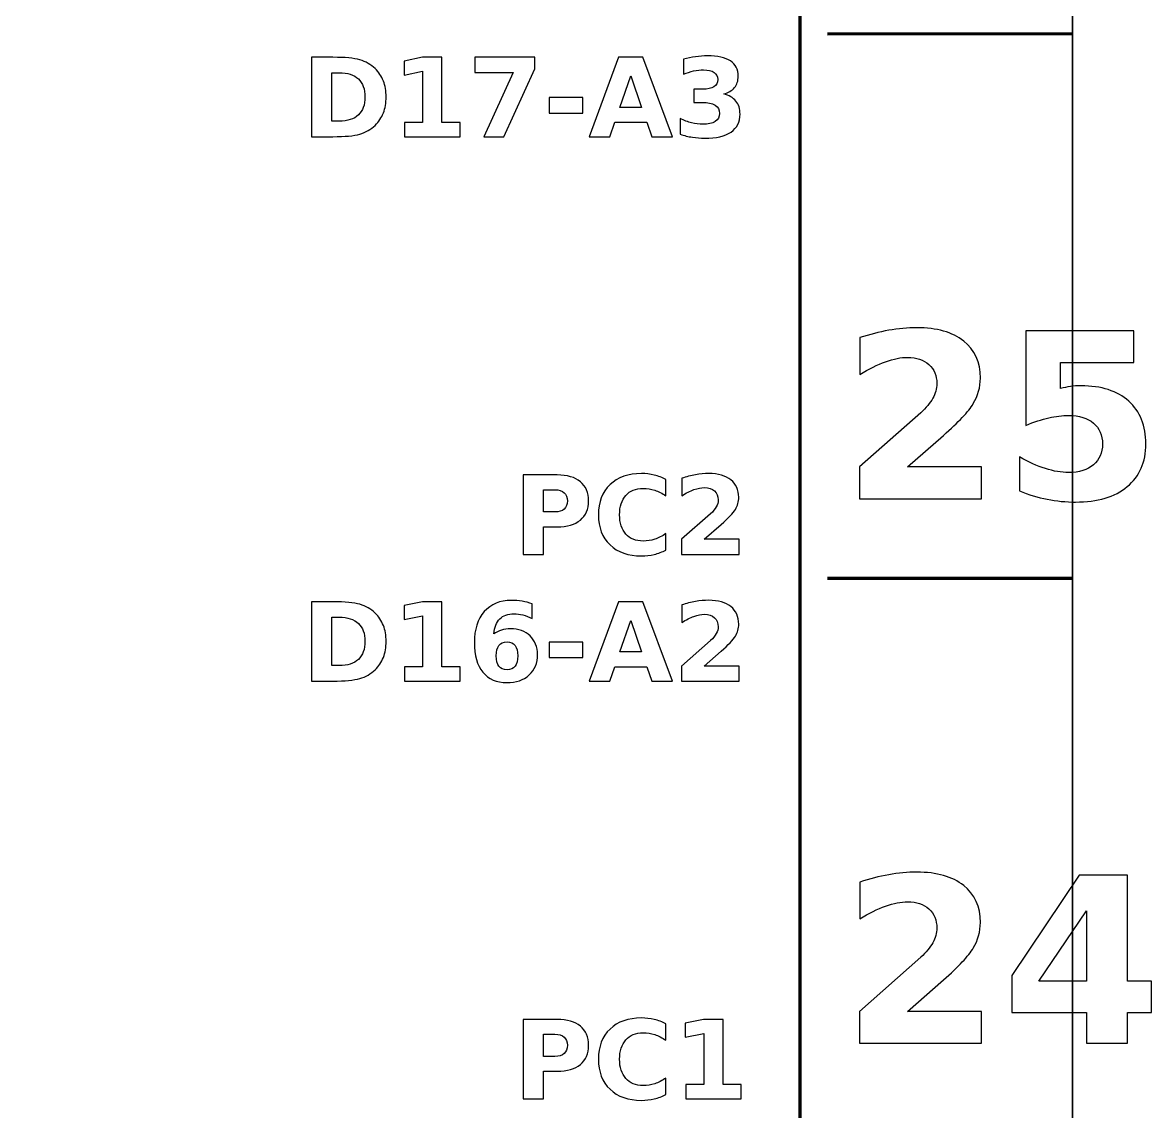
# Model space of a CAD drawing. Header units: centimetres. Extents: x -12.6 to -8.4, y -22.9 to -6.8.
# Drawn here: x -10.428 to -8.355, y -12.83 to -10.83 of the extents above; entities that cross this region are included whole.
import ezdxf

# ---------------------------------------------------------------- set-up
doc = ezdxf.new("R2010")
doc.units = ezdxf.units.CM
doc.header["$MEASUREMENT"] = 0
doc.layers.add('Layer 1', color=7, linetype='Continuous')

msp = doc.modelspace()

# ---------------------------------------------------------------- linework, layer by layer
at = {"layer": 'Layer 1', "color": 7, "lineweight": 35}
msp.add_open_spline([(-12.5, -6.85), (-12.5, -6.85), (-8.5, -6.85), (-8.5, -6.85), (-8.5, -6.85), (-8.5, -6.85), (-8.5, -22.85), (-8.5, -22.85), (-8.5, -22.85), (-8.5, -22.85), (-12.5, -22.85), (-12.5, -22.85), (-12.5, -22.85), (-12.5, -22.85), (-12.5, -6.85), (-12.5, -6.85)], degree=3, knots=[0, 0, 0, 0, 0.25, 0.25, 0.25, 0.25, 0.5, 0.5, 0.5, 0.5, 0.75, 0.75, 0.75, 0.75, 1, 1, 1, 1], dxfattribs=at)
at = {"layer": 'Layer 1', "color": 250, "lineweight": 100}
msp.add_open_spline([(-12, -8.35), (-12, -8.35), (-9, -8.35), (-9, -8.35), (-9, -8.35), (-9, -8.35), (-9, -22.25), (-9, -22.25), (-9, -22.25), (-9, -22.25), (-12, -22.25), (-12, -22.25), (-12, -22.25), (-12, -22.25), (-12, -8.35), (-12, -8.35)], degree=3, knots=[0, 0, 0, 0, 0.25, 0.25, 0.25, 0.25, 0.5, 0.5, 0.5, 0.5, 0.75, 0.75, 0.75, 0.75, 1, 1, 1, 1], dxfattribs=at)
at = {"layer": 'Layer 1', "color": 250, "lineweight": 106}
for points in [[(-8.95, -10.85), (-8.95, -10.85), (-8.50001, -10.84998), (-8.50001, -10.84998)], [(-8.95, -11.85), (-8.95, -11.85), (-8.50001, -11.84998), (-8.50001, -11.84998)]]:
    msp.add_open_spline(points, degree=3, dxfattribs=at)
at = {"layer": 'Layer 1', "color": 250}
for points, knots in [([(-9.89747, -10.8934), (-9.89747, -10.8934), (-9.85781, -10.8934), (-9.85781, -10.8934), (-9.85781, -10.8934), (-9.83567, -10.8934), (-9.81921, -10.89497), (-9.80837, -10.89813), (-9.80837, -10.89813), (-9.79754, -10.9013), (-9.78824, -10.90663), (-9.78047, -10.9142), (-9.78047, -10.9142), (-9.77364, -10.92077), (-9.76857, -10.92837), (-9.76524, -10.93697), (-9.76524, -10.93697), (-9.76194, -10.94553), (-9.76027, -10.95527), (-9.76027, -10.96617), (-9.76027, -10.96617), (-9.76027, -10.97717), (-9.76194, -10.98697), (-9.76524, -10.9956), (-9.76524, -10.9956), (-9.76857, -11.00423), (-9.77364, -11.01183), (-9.78047, -11.0184), (-9.78047, -11.0184), (-9.78831, -11.02597), (-9.79767, -11.0313), (-9.80861, -11.03447), (-9.80861, -11.03447), (-9.81954, -11.03763), (-9.83594, -11.0392), (-9.85781, -11.0392), (-9.85781, -11.0392), (-9.85781, -11.0392), (-9.89747, -11.0392), (-9.89747, -11.0392), (-9.89747, -11.0392), (-9.89747, -11.0392), (-9.89747, -10.8934), (-9.89747, -10.8934)], [0, 0, 0, 0, 0.0909091, 0.0909091, 0.0909091, 0.0909091, 0.1818182, 0.1818182, 0.1818182, 0.1818182, 0.2727273, 0.2727273, 0.2727273, 0.2727273, 0.3636364, 0.3636364, 0.3636364, 0.3636364, 0.4545455, 0.4545455, 0.4545455, 0.4545455, 0.5454545, 0.5454545, 0.5454545, 0.5454545, 0.6363636, 0.6363636, 0.6363636, 0.6363636, 0.7272727, 0.7272727, 0.7272727, 0.7272727, 0.8181818, 0.8181818, 0.8181818, 0.8181818, 0.9090909, 0.9090909, 0.9090909, 0.9090909, 1, 1, 1, 1]), ([(-9.72641, -11.01323), (-9.72641, -11.01323), (-9.69321, -11.01323), (-9.69321, -11.01323), (-9.69321, -11.01323), (-9.69321, -11.01323), (-9.69321, -10.919), (-9.69321, -10.919), (-9.69321, -10.919), (-9.69321, -10.919), (-9.72727, -10.92603), (-9.72727, -10.92603), (-9.72727, -10.92603), (-9.72727, -10.92603), (-9.72727, -10.90043), (-9.72727, -10.90043), (-9.72727, -10.90043), (-9.72727, -10.90043), (-9.69341, -10.8934), (-9.69341, -10.8934), (-9.69341, -10.8934), (-9.69341, -10.8934), (-9.65767, -10.8934), (-9.65767, -10.8934), (-9.65767, -10.8934), (-9.65767, -10.8934), (-9.65767, -11.01323), (-9.65767, -11.01323), (-9.65767, -11.01323), (-9.65767, -11.01323), (-9.62447, -11.01323), (-9.62447, -11.01323), (-9.62447, -11.01323), (-9.62447, -11.01323), (-9.62447, -11.0392), (-9.62447, -11.0392), (-9.62447, -11.0392), (-9.62447, -11.0392), (-9.72641, -11.0392), (-9.72641, -11.0392), (-9.72641, -11.0392), (-9.72641, -11.0392), (-9.72641, -11.01323), (-9.72641, -11.01323)], [0, 0, 0, 0, 0.0909091, 0.0909091, 0.0909091, 0.0909091, 0.1818182, 0.1818182, 0.1818182, 0.1818182, 0.2727273, 0.2727273, 0.2727273, 0.2727273, 0.3636364, 0.3636364, 0.3636364, 0.3636364, 0.4545455, 0.4545455, 0.4545455, 0.4545455, 0.5454545, 0.5454545, 0.5454545, 0.5454545, 0.6363636, 0.6363636, 0.6363636, 0.6363636, 0.7272727, 0.7272727, 0.7272727, 0.7272727, 0.8181818, 0.8181818, 0.8181818, 0.8181818, 0.9090909, 0.9090909, 0.9090909, 0.9090909, 1, 1, 1, 1]), ([(-9.5973, -10.8934), (-9.5973, -10.8934), (-9.48744, -10.8934), (-9.48744, -10.8934), (-9.48744, -10.8934), (-9.48744, -10.8934), (-9.48744, -10.9146), (-9.48744, -10.9146), (-9.48744, -10.9146), (-9.48744, -10.9146), (-9.54427, -11.0392), (-9.54427, -11.0392), (-9.54427, -11.0392), (-9.54427, -11.0392), (-9.5809, -11.0392), (-9.5809, -11.0392), (-9.5809, -11.0392), (-9.5809, -11.0392), (-9.52707, -10.92103), (-9.52707, -10.92103), (-9.52707, -10.92103), (-9.52707, -10.92103), (-9.5973, -10.92103), (-9.5973, -10.92103), (-9.5973, -10.92103), (-9.5973, -10.92103), (-9.5973, -10.8934), (-9.5973, -10.8934)], [0, 0, 0, 0, 0.1428571, 0.1428571, 0.1428571, 0.1428571, 0.2857143, 0.2857143, 0.2857143, 0.2857143, 0.4285714, 0.4285714, 0.4285714, 0.4285714, 0.5714286, 0.5714286, 0.5714286, 0.5714286, 0.7142857, 0.7142857, 0.7142857, 0.7142857, 0.8571429, 0.8571429, 0.8571429, 0.8571429, 1, 1, 1, 1]), ([(-9.28167, -11.01267), (-9.28167, -11.01267), (-9.34047, -11.01267), (-9.34047, -11.01267), (-9.34047, -11.01267), (-9.34047, -11.01267), (-9.34973, -11.0392), (-9.34973, -11.0392), (-9.34973, -11.0392), (-9.34973, -11.0392), (-9.38753, -11.0392), (-9.38753, -11.0392), (-9.38753, -11.0392), (-9.38753, -11.0392), (-9.33353, -10.8934), (-9.33353, -10.8934), (-9.33353, -10.8934), (-9.33353, -10.8934), (-9.2887, -10.8934), (-9.2887, -10.8934), (-9.2887, -10.8934), (-9.2887, -10.8934), (-9.2347, -11.0392), (-9.2347, -11.0392), (-9.2347, -11.0392), (-9.2347, -11.0392), (-9.2725, -11.0392), (-9.2725, -11.0392), (-9.2725, -11.0392), (-9.2725, -11.0392), (-9.28167, -11.01267), (-9.28167, -11.01267)], [0, 0, 0, 0, 0.125, 0.125, 0.125, 0.125, 0.25, 0.25, 0.25, 0.25, 0.375, 0.375, 0.375, 0.375, 0.5, 0.5, 0.5, 0.5, 0.625, 0.625, 0.625, 0.625, 0.75, 0.75, 0.75, 0.75, 0.875, 0.875, 0.875, 0.875, 1, 1, 1, 1]), ([(-9.14053, -10.96057), (-9.13073, -10.9631), (-9.12323, -10.96753), (-9.11813, -10.9738), (-9.11813, -10.9738), (-9.11303, -10.9801), (-9.11047, -10.98807), (-9.11047, -10.99777), (-9.11047, -10.99777), (-9.11047, -11.01223), (-9.116, -11.02323), (-9.12707, -11.03077), (-9.12707, -11.03077), (-9.13813, -11.03827), (-9.15427, -11.04203), (-9.1755, -11.04203), (-9.1755, -11.04203), (-9.183, -11.04203), (-9.1905, -11.04143), (-9.19803, -11.04023), (-9.19803, -11.04023), (-9.20553, -11.03903), (-9.21297, -11.0372), (-9.22033, -11.0348), (-9.22033, -11.0348), (-9.22033, -11.0348), (-9.22033, -11.0058), (-9.22033, -11.0058), (-9.22033, -11.0058), (-9.2133, -11.0093), (-9.20633, -11.01197), (-9.1994, -11.01377), (-9.1994, -11.01377), (-9.19247, -11.01553), (-9.18563, -11.01643), (-9.17893, -11.01643), (-9.17893, -11.01643), (-9.16897, -11.01643), (-9.16133, -11.0147), (-9.15603, -11.01127), (-9.15603, -11.01127), (-9.15073, -11.0078), (-9.14807, -11.00287), (-9.14807, -10.9964), (-9.14807, -10.9964), (-9.14807, -10.98977), (-9.1508, -10.98473), (-9.15623, -10.98133), (-9.15623, -10.98133), (-9.16167, -10.9779), (-9.1697, -10.9762), (-9.1803, -10.9762), (-9.1803, -10.9762), (-9.1803, -10.9762), (-9.19533, -10.9762), (-9.19533, -10.9762), (-9.19533, -10.9762), (-9.19533, -10.9762), (-9.19533, -10.95197), (-9.19533, -10.95197), (-9.19533, -10.95197), (-9.19533, -10.95197), (-9.17953, -10.95197), (-9.17953, -10.95197), (-9.17953, -10.95197), (-9.17007, -10.95197), (-9.16307, -10.9505), (-9.15843, -10.94753), (-9.15843, -10.94753), (-9.1538, -10.94457), (-9.1515, -10.94007), (-9.1515, -10.93403), (-9.1515, -10.93403), (-9.1515, -10.92843), (-9.15373, -10.9241), (-9.15823, -10.92107), (-9.15823, -10.92107), (-9.16273, -10.918), (-9.16907, -10.91647), (-9.17727, -10.91647), (-9.17727, -10.91647), (-9.18333, -10.91647), (-9.18943, -10.91713), (-9.19563, -10.9185), (-9.19563, -10.9185), (-9.2018, -10.91987), (-9.20793, -10.9219), (-9.21407, -10.92457), (-9.21407, -10.92457), (-9.21407, -10.92457), (-9.21407, -10.89703), (-9.21407, -10.89703), (-9.21407, -10.89703), (-9.20663, -10.89493), (-9.1993, -10.89337), (-9.192, -10.89233), (-9.192, -10.89233), (-9.1847, -10.8913), (-9.17757, -10.89077), (-9.17053, -10.89077), (-9.17053, -10.89077), (-9.1516, -10.89077), (-9.1374, -10.89387), (-9.128, -10.9001), (-9.128, -10.9001), (-9.1186, -10.9063), (-9.1139, -10.91567), (-9.1139, -10.92817), (-9.1139, -10.92817), (-9.1139, -10.93667), (-9.11613, -10.94367), (-9.12063, -10.9491), (-9.12063, -10.9491), (-9.12513, -10.95453), (-9.13177, -10.95837), (-9.14053, -10.96057)], [0, 0, 0, 0, 0.0344828, 0.0344828, 0.0344828, 0.0344828, 0.0689655, 0.0689655, 0.0689655, 0.0689655, 0.1034483, 0.1034483, 0.1034483, 0.1034483, 0.137931, 0.137931, 0.137931, 0.137931, 0.1724138, 0.1724138, 0.1724138, 0.1724138, 0.2068966, 0.2068966, 0.2068966, 0.2068966, 0.2413793, 0.2413793, 0.2413793, 0.2413793, 0.2758621, 0.2758621, 0.2758621, 0.2758621, 0.3103448, 0.3103448, 0.3103448, 0.3103448, 0.3448276, 0.3448276, 0.3448276, 0.3448276, 0.3793103, 0.3793103, 0.3793103, 0.3793103, 0.4137931, 0.4137931, 0.4137931, 0.4137931, 0.4482759, 0.4482759, 0.4482759, 0.4482759, 0.4827586, 0.4827586, 0.4827586, 0.4827586, 0.5172414, 0.5172414, 0.5172414, 0.5172414, 0.5517241, 0.5517241, 0.5517241, 0.5517241, 0.5862069, 0.5862069, 0.5862069, 0.5862069, 0.6206897, 0.6206897, 0.6206897, 0.6206897, 0.6551724, 0.6551724, 0.6551724, 0.6551724, 0.6896552, 0.6896552, 0.6896552, 0.6896552, 0.7241379, 0.7241379, 0.7241379, 0.7241379, 0.7586207, 0.7586207, 0.7586207, 0.7586207, 0.7931034, 0.7931034, 0.7931034, 0.7931034, 0.8275862, 0.8275862, 0.8275862, 0.8275862, 0.862069, 0.862069, 0.862069, 0.862069, 0.8965517, 0.8965517, 0.8965517, 0.8965517, 0.9310345, 0.9310345, 0.9310345, 0.9310345, 0.9655172, 0.9655172, 0.9655172, 0.9655172, 1, 1, 1, 1]), ([(-9.85987, -10.92183), (-9.85987, -10.92183), (-9.85987, -11.01077), (-9.85987, -11.01077), (-9.85987, -11.01077), (-9.85987, -11.01077), (-9.84641, -11.01077), (-9.84641, -11.01077), (-9.84641, -11.01077), (-9.83104, -11.01077), (-9.81931, -11.00697), (-9.81121, -10.99933), (-9.81121, -10.99933), (-9.80311, -10.99173), (-9.79904, -10.98067), (-9.79904, -10.96617), (-9.79904, -10.96617), (-9.79904, -10.9517), (-9.80307, -10.9407), (-9.81114, -10.93317), (-9.81114, -10.93317), (-9.81921, -10.9256), (-9.83097, -10.92183), (-9.84641, -10.92183), (-9.84641, -10.92183), (-9.84641, -10.92183), (-9.85987, -10.92183), (-9.85987, -10.92183)], [0, 0, 0, 0, 0.1428571, 0.1428571, 0.1428571, 0.1428571, 0.2857143, 0.2857143, 0.2857143, 0.2857143, 0.4285714, 0.4285714, 0.4285714, 0.4285714, 0.5714286, 0.5714286, 0.5714286, 0.5714286, 0.7142857, 0.7142857, 0.7142857, 0.7142857, 0.8571429, 0.8571429, 0.8571429, 0.8571429, 1, 1, 1, 1]), ([(-9.3311, -10.9856), (-9.3311, -10.9856), (-9.29113, -10.9856), (-9.29113, -10.9856), (-9.29113, -10.9856), (-9.29113, -10.9856), (-9.31107, -10.9276), (-9.31107, -10.9276), (-9.31107, -10.9276), (-9.31107, -10.9276), (-9.3311, -10.9856), (-9.3311, -10.9856)], [0, 0, 0, 0, 0.3333333, 0.3333333, 0.3333333, 0.3333333, 0.6666667, 0.6666667, 0.6666667, 0.6666667, 1, 1, 1, 1]), ([(-9.46067, -10.96743), (-9.46067, -10.96743), (-9.39933, -10.96743), (-9.39933, -10.96743), (-9.39933, -10.96743), (-9.39933, -10.96743), (-9.39933, -10.99587), (-9.39933, -10.99587), (-9.39933, -10.99587), (-9.39933, -10.99587), (-9.46067, -10.99587), (-9.46067, -10.99587), (-9.46067, -10.99587), (-9.46067, -10.99587), (-9.46067, -10.96743), (-9.46067, -10.96743)], [0, 0, 0, 0, 0.25, 0.25, 0.25, 0.25, 0.5, 0.5, 0.5, 0.5, 0.75, 0.75, 0.75, 0.75, 1, 1, 1, 1]), ([(-8.803, -11.64582), (-8.803, -11.64582), (-8.66718, -11.64582), (-8.66718, -11.64582), (-8.66718, -11.64582), (-8.66718, -11.64582), (-8.66718, -11.70431), (-8.66718, -11.70431), (-8.66718, -11.70431), (-8.66718, -11.70431), (-8.89148, -11.70431), (-8.89148, -11.70431), (-8.89148, -11.70431), (-8.89148, -11.70431), (-8.89148, -11.64582), (-8.89148, -11.64582), (-8.89148, -11.64582), (-8.89148, -11.64582), (-8.7788, -11.54641), (-8.7788, -11.54641), (-8.7788, -11.54641), (-8.76871, -11.53731), (-8.7613, -11.52842), (-8.7565, -11.51974), (-8.7565, -11.51974), (-8.75164, -11.51106), (-8.74924, -11.50203), (-8.74924, -11.49264), (-8.74924, -11.49264), (-8.74924, -11.47818), (-8.75411, -11.46654), (-8.76384, -11.45772), (-8.76384, -11.45772), (-8.77351, -11.4489), (-8.78642, -11.44453), (-8.80258, -11.44453), (-8.80258, -11.44453), (-8.81499, -11.44453), (-8.82854, -11.44721), (-8.84329, -11.4525), (-8.84329, -11.4525), (-8.85803, -11.45779), (-8.87384, -11.46569), (-8.89063, -11.47614), (-8.89063, -11.47614), (-8.89063, -11.47614), (-8.89063, -11.40833), (-8.89063, -11.40833), (-8.89063, -11.40833), (-8.87271, -11.40241), (-8.855, -11.39789), (-8.8375, -11.39479), (-8.8375, -11.39479), (-8.82, -11.39168), (-8.80286, -11.39013), (-8.786, -11.39013), (-8.786, -11.39013), (-8.7491, -11.39013), (-8.72038, -11.39824), (-8.69992, -11.41454), (-8.69992, -11.41454), (-8.67946, -11.43077), (-8.66923, -11.45342), (-8.66923, -11.48256), (-8.66923, -11.48256), (-8.66923, -11.49935), (-8.6736, -11.51501), (-8.68228, -11.52955), (-8.68228, -11.52955), (-8.69096, -11.54408), (-8.70923, -11.56355), (-8.73703, -11.58796), (-8.73703, -11.58796), (-8.73703, -11.58796), (-8.803, -11.64582), (-8.803, -11.64582)], [0, 0, 0, 0, 0.0526316, 0.0526316, 0.0526316, 0.0526316, 0.1052632, 0.1052632, 0.1052632, 0.1052632, 0.1578947, 0.1578947, 0.1578947, 0.1578947, 0.2105263, 0.2105263, 0.2105263, 0.2105263, 0.2631579, 0.2631579, 0.2631579, 0.2631579, 0.3157895, 0.3157895, 0.3157895, 0.3157895, 0.3684211, 0.3684211, 0.3684211, 0.3684211, 0.4210526, 0.4210526, 0.4210526, 0.4210526, 0.4736842, 0.4736842, 0.4736842, 0.4736842, 0.5263158, 0.5263158, 0.5263158, 0.5263158, 0.5789474, 0.5789474, 0.5789474, 0.5789474, 0.6315789, 0.6315789, 0.6315789, 0.6315789, 0.6842105, 0.6842105, 0.6842105, 0.6842105, 0.7368421, 0.7368421, 0.7368421, 0.7368421, 0.7894737, 0.7894737, 0.7894737, 0.7894737, 0.8421053, 0.8421053, 0.8421053, 0.8421053, 0.8947368, 0.8947368, 0.8947368, 0.8947368, 0.9473684, 0.9473684, 0.9473684, 0.9473684, 1, 1, 1, 1]), ([(-8.58555, -11.3957), (-8.58555, -11.3957), (-8.38771, -11.3957), (-8.38771, -11.3957), (-8.38771, -11.3957), (-8.38771, -11.3957), (-8.38771, -11.45419), (-8.38771, -11.45419), (-8.38771, -11.45419), (-8.38771, -11.45419), (-8.52212, -11.45419), (-8.52212, -11.45419), (-8.52212, -11.45419), (-8.52212, -11.45419), (-8.52212, -11.50196), (-8.52212, -11.50196), (-8.52212, -11.50196), (-8.51605, -11.50034), (-8.50998, -11.49907), (-8.50384, -11.49815), (-8.50384, -11.49815), (-8.49771, -11.49723), (-8.49129, -11.49681), (-8.48472, -11.49681), (-8.48472, -11.49681), (-8.44705, -11.49681), (-8.41777, -11.50619), (-8.39681, -11.52503), (-8.39681, -11.52503), (-8.37586, -11.5438), (-8.36542, -11.57004), (-8.36542, -11.60363), (-8.36542, -11.60363), (-8.36542, -11.637), (-8.37685, -11.66311), (-8.39963, -11.68201), (-8.39963, -11.68201), (-8.42242, -11.70085), (-8.4541, -11.71031), (-8.4946, -11.71031), (-8.4946, -11.71031), (-8.5121, -11.71031), (-8.52946, -11.70861), (-8.5466, -11.70523), (-8.5466, -11.70523), (-8.56375, -11.70184), (-8.58082, -11.69676), (-8.59775, -11.68985), (-8.59775, -11.68985), (-8.59775, -11.68985), (-8.59775, -11.62719), (-8.59775, -11.62719), (-8.59775, -11.62719), (-8.58096, -11.63686), (-8.56502, -11.64406), (-8.54992, -11.64885), (-8.54992, -11.64885), (-8.53482, -11.65372), (-8.52057, -11.65612), (-8.50723, -11.65612), (-8.50723, -11.65612), (-8.4879, -11.65612), (-8.47273, -11.65139), (-8.46165, -11.64194), (-8.46165, -11.64194), (-8.45058, -11.63256), (-8.445, -11.61979), (-8.445, -11.60363), (-8.445, -11.60363), (-8.445, -11.5874), (-8.45058, -11.57463), (-8.46165, -11.56525), (-8.46165, -11.56525), (-8.47273, -11.55586), (-8.4879, -11.55121), (-8.50723, -11.55121), (-8.50723, -11.55121), (-8.51866, -11.55121), (-8.53087, -11.55269), (-8.54378, -11.55565), (-8.54378, -11.55565), (-8.55676, -11.55861), (-8.57066, -11.5632), (-8.58555, -11.56941), (-8.58555, -11.56941), (-8.58555, -11.56941), (-8.58555, -11.3957), (-8.58555, -11.3957)], [0, 0, 0, 0, 0.0454545, 0.0454545, 0.0454545, 0.0454545, 0.0909091, 0.0909091, 0.0909091, 0.0909091, 0.1363636, 0.1363636, 0.1363636, 0.1363636, 0.1818182, 0.1818182, 0.1818182, 0.1818182, 0.2272727, 0.2272727, 0.2272727, 0.2272727, 0.2727273, 0.2727273, 0.2727273, 0.2727273, 0.3181818, 0.3181818, 0.3181818, 0.3181818, 0.3636364, 0.3636364, 0.3636364, 0.3636364, 0.4090909, 0.4090909, 0.4090909, 0.4090909, 0.4545455, 0.4545455, 0.4545455, 0.4545455, 0.5, 0.5, 0.5, 0.5, 0.5454545, 0.5454545, 0.5454545, 0.5454545, 0.5909091, 0.5909091, 0.5909091, 0.5909091, 0.6363636, 0.6363636, 0.6363636, 0.6363636, 0.6818182, 0.6818182, 0.6818182, 0.6818182, 0.7272727, 0.7272727, 0.7272727, 0.7272727, 0.7727273, 0.7727273, 0.7727273, 0.7727273, 0.8181818, 0.8181818, 0.8181818, 0.8181818, 0.8636364, 0.8636364, 0.8636364, 0.8636364, 0.9090909, 0.9090909, 0.9090909, 0.9090909, 0.9545455, 0.9545455, 0.9545455, 0.9545455, 1, 1, 1, 1]), ([(-9.50867, -11.6606), (-9.50867, -11.6606), (-9.44627, -11.6606), (-9.44627, -11.6606), (-9.44627, -11.6606), (-9.42771, -11.6606), (-9.41347, -11.66473), (-9.40354, -11.67297), (-9.40354, -11.67297), (-9.39361, -11.6812), (-9.38864, -11.69293), (-9.38864, -11.70817), (-9.38864, -11.70817), (-9.38864, -11.72343), (-9.39361, -11.7352), (-9.40354, -11.74343), (-9.40354, -11.74343), (-9.41347, -11.75167), (-9.42771, -11.7558), (-9.44627, -11.7558), (-9.44627, -11.7558), (-9.44627, -11.7558), (-9.47107, -11.7558), (-9.47107, -11.7558), (-9.47107, -11.7558), (-9.47107, -11.7558), (-9.47107, -11.8064), (-9.47107, -11.8064), (-9.47107, -11.8064), (-9.47107, -11.8064), (-9.50867, -11.8064), (-9.50867, -11.8064), (-9.50867, -11.8064), (-9.50867, -11.8064), (-9.50867, -11.6606), (-9.50867, -11.6606)], [0, 0, 0, 0, 0.1111111, 0.1111111, 0.1111111, 0.1111111, 0.2222222, 0.2222222, 0.2222222, 0.2222222, 0.3333333, 0.3333333, 0.3333333, 0.3333333, 0.4444444, 0.4444444, 0.4444444, 0.4444444, 0.5555556, 0.5555556, 0.5555556, 0.5555556, 0.6666667, 0.6666667, 0.6666667, 0.6666667, 0.7777778, 0.7777778, 0.7777778, 0.7777778, 0.8888889, 0.8888889, 0.8888889, 0.8888889, 1, 1, 1, 1]), ([(-9.24647, -11.7984), (-9.25337, -11.80197), (-9.26057, -11.80467), (-9.26807, -11.8065), (-9.26807, -11.8065), (-9.27554, -11.80833), (-9.28337, -11.80923), (-9.2915, -11.80923), (-9.2915, -11.80923), (-9.31577, -11.80923), (-9.335, -11.80243), (-9.3492, -11.78887), (-9.3492, -11.78887), (-9.3634, -11.7753), (-9.3705, -11.7569), (-9.3705, -11.73363), (-9.3705, -11.73363), (-9.3705, -11.71033), (-9.3634, -11.6919), (-9.3492, -11.67833), (-9.3492, -11.67833), (-9.335, -11.66477), (-9.31577, -11.65797), (-9.2915, -11.65797), (-9.2915, -11.65797), (-9.28337, -11.65797), (-9.27554, -11.65887), (-9.26807, -11.6607), (-9.26807, -11.6607), (-9.26057, -11.66253), (-9.25337, -11.66523), (-9.24647, -11.6688), (-9.24647, -11.6688), (-9.24647, -11.6688), (-9.24647, -11.69897), (-9.24647, -11.69897), (-9.24647, -11.69897), (-9.25344, -11.6942), (-9.2603, -11.69073), (-9.26707, -11.68853), (-9.26707, -11.68853), (-9.27384, -11.6863), (-9.28097, -11.6852), (-9.28847, -11.6852), (-9.28847, -11.6852), (-9.30187, -11.6852), (-9.31244, -11.6895), (-9.3201, -11.6981), (-9.3201, -11.6981), (-9.3278, -11.7067), (-9.33164, -11.71853), (-9.33164, -11.73363), (-9.33164, -11.73363), (-9.33164, -11.7487), (-9.3278, -11.7605), (-9.3201, -11.7691), (-9.3201, -11.7691), (-9.31244, -11.7777), (-9.30187, -11.782), (-9.28847, -11.782), (-9.28847, -11.782), (-9.28097, -11.782), (-9.27384, -11.7809), (-9.26707, -11.77867), (-9.26707, -11.77867), (-9.2603, -11.77647), (-9.25344, -11.773), (-9.24647, -11.76823), (-9.24647, -11.76823), (-9.24647, -11.76823), (-9.24647, -11.7984), (-9.24647, -11.7984)], [0, 0, 0, 0, 0.0555556, 0.0555556, 0.0555556, 0.0555556, 0.1111111, 0.1111111, 0.1111111, 0.1111111, 0.1666667, 0.1666667, 0.1666667, 0.1666667, 0.2222222, 0.2222222, 0.2222222, 0.2222222, 0.2777778, 0.2777778, 0.2777778, 0.2777778, 0.3333333, 0.3333333, 0.3333333, 0.3333333, 0.3888889, 0.3888889, 0.3888889, 0.3888889, 0.4444444, 0.4444444, 0.4444444, 0.4444444, 0.5, 0.5, 0.5, 0.5, 0.5555556, 0.5555556, 0.5555556, 0.5555556, 0.6111111, 0.6111111, 0.6111111, 0.6111111, 0.6666667, 0.6666667, 0.6666667, 0.6666667, 0.7222222, 0.7222222, 0.7222222, 0.7222222, 0.7777778, 0.7777778, 0.7777778, 0.7777778, 0.8333333, 0.8333333, 0.8333333, 0.8333333, 0.8888889, 0.8888889, 0.8888889, 0.8888889, 0.9444444, 0.9444444, 0.9444444, 0.9444444, 1, 1, 1, 1]), ([(-9.17607, -11.77877), (-9.17607, -11.77877), (-9.1119, -11.77877), (-9.1119, -11.77877), (-9.1119, -11.77877), (-9.1119, -11.77877), (-9.1119, -11.8064), (-9.1119, -11.8064), (-9.1119, -11.8064), (-9.1119, -11.8064), (-9.21787, -11.8064), (-9.21787, -11.8064), (-9.21787, -11.8064), (-9.21787, -11.8064), (-9.21787, -11.77877), (-9.21787, -11.77877), (-9.21787, -11.77877), (-9.21787, -11.77877), (-9.16463, -11.7318), (-9.16463, -11.7318), (-9.16463, -11.7318), (-9.15987, -11.7275), (-9.15637, -11.7233), (-9.1541, -11.7192), (-9.1541, -11.7192), (-9.1518, -11.7151), (-9.15067, -11.71083), (-9.15067, -11.7064), (-9.15067, -11.7064), (-9.15067, -11.69957), (-9.15297, -11.69407), (-9.15757, -11.6899), (-9.15757, -11.6899), (-9.16213, -11.68573), (-9.16823, -11.68367), (-9.17587, -11.68367), (-9.17587, -11.68367), (-9.18173, -11.68367), (-9.18813, -11.68493), (-9.1951, -11.68743), (-9.1951, -11.68743), (-9.20207, -11.68993), (-9.20953, -11.69367), (-9.21747, -11.6986), (-9.21747, -11.6986), (-9.21747, -11.6986), (-9.21747, -11.66657), (-9.21747, -11.66657), (-9.21747, -11.66657), (-9.209, -11.66377), (-9.20063, -11.66163), (-9.19237, -11.66017), (-9.19237, -11.66017), (-9.1841, -11.6587), (-9.176, -11.65797), (-9.16803, -11.65797), (-9.16803, -11.65797), (-9.1506, -11.65797), (-9.13703, -11.6618), (-9.12737, -11.6695), (-9.12737, -11.6695), (-9.1177, -11.67717), (-9.11287, -11.68787), (-9.11287, -11.70163), (-9.11287, -11.70163), (-9.11287, -11.70957), (-9.11493, -11.71697), (-9.11903, -11.72383), (-9.11903, -11.72383), (-9.12313, -11.7307), (-9.13177, -11.7399), (-9.1449, -11.75143), (-9.1449, -11.75143), (-9.1449, -11.75143), (-9.17607, -11.77877), (-9.17607, -11.77877)], [0, 0, 0, 0, 0.0526316, 0.0526316, 0.0526316, 0.0526316, 0.1052632, 0.1052632, 0.1052632, 0.1052632, 0.1578947, 0.1578947, 0.1578947, 0.1578947, 0.2105263, 0.2105263, 0.2105263, 0.2105263, 0.2631579, 0.2631579, 0.2631579, 0.2631579, 0.3157895, 0.3157895, 0.3157895, 0.3157895, 0.3684211, 0.3684211, 0.3684211, 0.3684211, 0.4210526, 0.4210526, 0.4210526, 0.4210526, 0.4736842, 0.4736842, 0.4736842, 0.4736842, 0.5263158, 0.5263158, 0.5263158, 0.5263158, 0.5789474, 0.5789474, 0.5789474, 0.5789474, 0.6315789, 0.6315789, 0.6315789, 0.6315789, 0.6842105, 0.6842105, 0.6842105, 0.6842105, 0.7368421, 0.7368421, 0.7368421, 0.7368421, 0.7894737, 0.7894737, 0.7894737, 0.7894737, 0.8421053, 0.8421053, 0.8421053, 0.8421053, 0.8947368, 0.8947368, 0.8947368, 0.8947368, 0.9473684, 0.9473684, 0.9473684, 0.9473684, 1, 1, 1, 1]), ([(-9.47107, -11.68783), (-9.47107, -11.68783), (-9.47107, -11.72857), (-9.47107, -11.72857), (-9.47107, -11.72857), (-9.47107, -11.72857), (-9.45027, -11.72857), (-9.45027, -11.72857), (-9.45027, -11.72857), (-9.44297, -11.72857), (-9.43734, -11.7268), (-9.43337, -11.72323), (-9.43337, -11.72323), (-9.42941, -11.7197), (-9.42741, -11.71467), (-9.42741, -11.70817), (-9.42741, -11.70817), (-9.42741, -11.70163), (-9.42941, -11.69663), (-9.43337, -11.6931), (-9.43337, -11.6931), (-9.43734, -11.6896), (-9.44297, -11.68783), (-9.45027, -11.68783), (-9.45027, -11.68783), (-9.45027, -11.68783), (-9.47107, -11.68783), (-9.47107, -11.68783)], [0, 0, 0, 0, 0.1428571, 0.1428571, 0.1428571, 0.1428571, 0.2857143, 0.2857143, 0.2857143, 0.2857143, 0.4285714, 0.4285714, 0.4285714, 0.4285714, 0.5714286, 0.5714286, 0.5714286, 0.5714286, 0.7142857, 0.7142857, 0.7142857, 0.7142857, 0.8571429, 0.8571429, 0.8571429, 0.8571429, 1, 1, 1, 1]), ([(-9.89747, -11.8934), (-9.89747, -11.8934), (-9.85781, -11.8934), (-9.85781, -11.8934), (-9.85781, -11.8934), (-9.83567, -11.8934), (-9.81921, -11.89497), (-9.80837, -11.89813), (-9.80837, -11.89813), (-9.79754, -11.9013), (-9.78824, -11.90663), (-9.78047, -11.9142), (-9.78047, -11.9142), (-9.77364, -11.92077), (-9.76857, -11.92837), (-9.76524, -11.93697), (-9.76524, -11.93697), (-9.76194, -11.94553), (-9.76027, -11.95527), (-9.76027, -11.96617), (-9.76027, -11.96617), (-9.76027, -11.97717), (-9.76194, -11.98697), (-9.76524, -11.9956), (-9.76524, -11.9956), (-9.76857, -12.00423), (-9.77364, -12.01183), (-9.78047, -12.0184), (-9.78047, -12.0184), (-9.78831, -12.02597), (-9.79767, -12.0313), (-9.80861, -12.03447), (-9.80861, -12.03447), (-9.81954, -12.03763), (-9.83594, -12.0392), (-9.85781, -12.0392), (-9.85781, -12.0392), (-9.85781, -12.0392), (-9.89747, -12.0392), (-9.89747, -12.0392), (-9.89747, -12.0392), (-9.89747, -12.0392), (-9.89747, -11.8934), (-9.89747, -11.8934)], [0, 0, 0, 0, 0.0909091, 0.0909091, 0.0909091, 0.0909091, 0.1818182, 0.1818182, 0.1818182, 0.1818182, 0.2727273, 0.2727273, 0.2727273, 0.2727273, 0.3636364, 0.3636364, 0.3636364, 0.3636364, 0.4545455, 0.4545455, 0.4545455, 0.4545455, 0.5454545, 0.5454545, 0.5454545, 0.5454545, 0.6363636, 0.6363636, 0.6363636, 0.6363636, 0.7272727, 0.7272727, 0.7272727, 0.7272727, 0.8181818, 0.8181818, 0.8181818, 0.8181818, 0.9090909, 0.9090909, 0.9090909, 0.9090909, 1, 1, 1, 1]), ([(-9.72641, -12.01323), (-9.72641, -12.01323), (-9.69321, -12.01323), (-9.69321, -12.01323), (-9.69321, -12.01323), (-9.69321, -12.01323), (-9.69321, -11.919), (-9.69321, -11.919), (-9.69321, -11.919), (-9.69321, -11.919), (-9.72727, -11.92603), (-9.72727, -11.92603), (-9.72727, -11.92603), (-9.72727, -11.92603), (-9.72727, -11.90043), (-9.72727, -11.90043), (-9.72727, -11.90043), (-9.72727, -11.90043), (-9.69341, -11.8934), (-9.69341, -11.8934), (-9.69341, -11.8934), (-9.69341, -11.8934), (-9.65767, -11.8934), (-9.65767, -11.8934), (-9.65767, -11.8934), (-9.65767, -11.8934), (-9.65767, -12.01323), (-9.65767, -12.01323), (-9.65767, -12.01323), (-9.65767, -12.01323), (-9.62447, -12.01323), (-9.62447, -12.01323), (-9.62447, -12.01323), (-9.62447, -12.01323), (-9.62447, -12.0392), (-9.62447, -12.0392), (-9.62447, -12.0392), (-9.62447, -12.0392), (-9.72641, -12.0392), (-9.72641, -12.0392), (-9.72641, -12.0392), (-9.72641, -12.0392), (-9.72641, -12.01323), (-9.72641, -12.01323)], [0, 0, 0, 0, 0.0909091, 0.0909091, 0.0909091, 0.0909091, 0.1818182, 0.1818182, 0.1818182, 0.1818182, 0.2727273, 0.2727273, 0.2727273, 0.2727273, 0.3636364, 0.3636364, 0.3636364, 0.3636364, 0.4545455, 0.4545455, 0.4545455, 0.4545455, 0.5454545, 0.5454545, 0.5454545, 0.5454545, 0.6363636, 0.6363636, 0.6363636, 0.6363636, 0.7272727, 0.7272727, 0.7272727, 0.7272727, 0.8181818, 0.8181818, 0.8181818, 0.8181818, 0.9090909, 0.9090909, 0.9090909, 0.9090909, 1, 1, 1, 1]), ([(-9.49184, -11.8972), (-9.49184, -11.8972), (-9.49184, -11.92417), (-9.49184, -11.92417), (-9.49184, -11.92417), (-9.49804, -11.92123), (-9.50384, -11.91907), (-9.5093, -11.91767), (-9.5093, -11.91767), (-9.51477, -11.91627), (-9.52014, -11.91557), (-9.52534, -11.91557), (-9.52534, -11.91557), (-9.53654, -11.91557), (-9.54524, -11.91867), (-9.5515, -11.9249), (-9.5515, -11.9249), (-9.55774, -11.9311), (-9.5614, -11.94033), (-9.56244, -11.95257), (-9.56244, -11.95257), (-9.55814, -11.9494), (-9.55347, -11.947), (-9.54847, -11.9454), (-9.54847, -11.9454), (-9.54347, -11.9438), (-9.538, -11.943), (-9.53207, -11.943), (-9.53207, -11.943), (-9.51717, -11.943), (-9.50514, -11.94737), (-9.496, -11.9561), (-9.496, -11.9561), (-9.48684, -11.9648), (-9.48227, -11.97623), (-9.48227, -11.99037), (-9.48227, -11.99037), (-9.48227, -12.006), (-9.48737, -12.0185), (-9.4976, -12.02793), (-9.4976, -12.02793), (-9.5078, -12.03733), (-9.52154, -12.04203), (-9.5387, -12.04203), (-9.5387, -12.04203), (-9.55764, -12.04203), (-9.5723, -12.03563), (-9.5827, -12.02283), (-9.5827, -12.02283), (-9.59307, -12.01007), (-9.59827, -11.9919), (-9.59827, -11.9684), (-9.59827, -11.9684), (-9.59827, -11.94433), (-9.5922, -11.9254), (-9.58007, -11.91163), (-9.58007, -11.91163), (-9.5679, -11.89787), (-9.55127, -11.89097), (-9.5301, -11.89097), (-9.5301, -11.89097), (-9.5234, -11.89097), (-9.5169, -11.8915), (-9.51057, -11.89253), (-9.51057, -11.89253), (-9.50427, -11.89357), (-9.49804, -11.89513), (-9.49184, -11.8972)], [0, 0, 0, 0, 0.0588235, 0.0588235, 0.0588235, 0.0588235, 0.1176471, 0.1176471, 0.1176471, 0.1176471, 0.1764706, 0.1764706, 0.1764706, 0.1764706, 0.2352941, 0.2352941, 0.2352941, 0.2352941, 0.2941176, 0.2941176, 0.2941176, 0.2941176, 0.3529412, 0.3529412, 0.3529412, 0.3529412, 0.4117647, 0.4117647, 0.4117647, 0.4117647, 0.4705882, 0.4705882, 0.4705882, 0.4705882, 0.5294118, 0.5294118, 0.5294118, 0.5294118, 0.5882353, 0.5882353, 0.5882353, 0.5882353, 0.6470588, 0.6470588, 0.6470588, 0.6470588, 0.7058824, 0.7058824, 0.7058824, 0.7058824, 0.7647059, 0.7647059, 0.7647059, 0.7647059, 0.8235294, 0.8235294, 0.8235294, 0.8235294, 0.8823529, 0.8823529, 0.8823529, 0.8823529, 0.9411765, 0.9411765, 0.9411765, 0.9411765, 1, 1, 1, 1]), ([(-9.28167, -12.01267), (-9.28167, -12.01267), (-9.34047, -12.01267), (-9.34047, -12.01267), (-9.34047, -12.01267), (-9.34047, -12.01267), (-9.34973, -12.0392), (-9.34973, -12.0392), (-9.34973, -12.0392), (-9.34973, -12.0392), (-9.38753, -12.0392), (-9.38753, -12.0392), (-9.38753, -12.0392), (-9.38753, -12.0392), (-9.33353, -11.8934), (-9.33353, -11.8934), (-9.33353, -11.8934), (-9.33353, -11.8934), (-9.2887, -11.8934), (-9.2887, -11.8934), (-9.2887, -11.8934), (-9.2887, -11.8934), (-9.2347, -12.0392), (-9.2347, -12.0392), (-9.2347, -12.0392), (-9.2347, -12.0392), (-9.2725, -12.0392), (-9.2725, -12.0392), (-9.2725, -12.0392), (-9.2725, -12.0392), (-9.28167, -12.01267), (-9.28167, -12.01267)], [0, 0, 0, 0, 0.125, 0.125, 0.125, 0.125, 0.25, 0.25, 0.25, 0.25, 0.375, 0.375, 0.375, 0.375, 0.5, 0.5, 0.5, 0.5, 0.625, 0.625, 0.625, 0.625, 0.75, 0.75, 0.75, 0.75, 0.875, 0.875, 0.875, 0.875, 1, 1, 1, 1]), ([(-9.17607, -12.01157), (-9.17607, -12.01157), (-9.1119, -12.01157), (-9.1119, -12.01157), (-9.1119, -12.01157), (-9.1119, -12.01157), (-9.1119, -12.0392), (-9.1119, -12.0392), (-9.1119, -12.0392), (-9.1119, -12.0392), (-9.21787, -12.0392), (-9.21787, -12.0392), (-9.21787, -12.0392), (-9.21787, -12.0392), (-9.21787, -12.01157), (-9.21787, -12.01157), (-9.21787, -12.01157), (-9.21787, -12.01157), (-9.16463, -11.9646), (-9.16463, -11.9646), (-9.16463, -11.9646), (-9.15987, -11.9603), (-9.15637, -11.9561), (-9.1541, -11.952), (-9.1541, -11.952), (-9.1518, -11.9479), (-9.15067, -11.94363), (-9.15067, -11.9392), (-9.15067, -11.9392), (-9.15067, -11.93237), (-9.15297, -11.92687), (-9.15757, -11.9227), (-9.15757, -11.9227), (-9.16213, -11.91853), (-9.16823, -11.91647), (-9.17587, -11.91647), (-9.17587, -11.91647), (-9.18173, -11.91647), (-9.18813, -11.91773), (-9.1951, -11.92023), (-9.1951, -11.92023), (-9.20207, -11.92273), (-9.20953, -11.92647), (-9.21747, -11.9314), (-9.21747, -11.9314), (-9.21747, -11.9314), (-9.21747, -11.89937), (-9.21747, -11.89937), (-9.21747, -11.89937), (-9.209, -11.89657), (-9.20063, -11.89443), (-9.19237, -11.89297), (-9.19237, -11.89297), (-9.1841, -11.8915), (-9.176, -11.89077), (-9.16803, -11.89077), (-9.16803, -11.89077), (-9.1506, -11.89077), (-9.13703, -11.8946), (-9.12737, -11.9023), (-9.12737, -11.9023), (-9.1177, -11.90997), (-9.11287, -11.92067), (-9.11287, -11.93443), (-9.11287, -11.93443), (-9.11287, -11.94237), (-9.11493, -11.94977), (-9.11903, -11.95663), (-9.11903, -11.95663), (-9.12313, -11.9635), (-9.13177, -11.9727), (-9.1449, -11.98423), (-9.1449, -11.98423), (-9.1449, -11.98423), (-9.17607, -12.01157), (-9.17607, -12.01157)], [0, 0, 0, 0, 0.0526316, 0.0526316, 0.0526316, 0.0526316, 0.1052632, 0.1052632, 0.1052632, 0.1052632, 0.1578947, 0.1578947, 0.1578947, 0.1578947, 0.2105263, 0.2105263, 0.2105263, 0.2105263, 0.2631579, 0.2631579, 0.2631579, 0.2631579, 0.3157895, 0.3157895, 0.3157895, 0.3157895, 0.3684211, 0.3684211, 0.3684211, 0.3684211, 0.4210526, 0.4210526, 0.4210526, 0.4210526, 0.4736842, 0.4736842, 0.4736842, 0.4736842, 0.5263158, 0.5263158, 0.5263158, 0.5263158, 0.5789474, 0.5789474, 0.5789474, 0.5789474, 0.6315789, 0.6315789, 0.6315789, 0.6315789, 0.6842105, 0.6842105, 0.6842105, 0.6842105, 0.7368421, 0.7368421, 0.7368421, 0.7368421, 0.7894737, 0.7894737, 0.7894737, 0.7894737, 0.8421053, 0.8421053, 0.8421053, 0.8421053, 0.8947368, 0.8947368, 0.8947368, 0.8947368, 0.9473684, 0.9473684, 0.9473684, 0.9473684, 1, 1, 1, 1]), ([(-9.85987, -11.92183), (-9.85987, -11.92183), (-9.85987, -12.01077), (-9.85987, -12.01077), (-9.85987, -12.01077), (-9.85987, -12.01077), (-9.84641, -12.01077), (-9.84641, -12.01077), (-9.84641, -12.01077), (-9.83104, -12.01077), (-9.81931, -12.00697), (-9.81121, -11.99933), (-9.81121, -11.99933), (-9.80311, -11.99173), (-9.79904, -11.98067), (-9.79904, -11.96617), (-9.79904, -11.96617), (-9.79904, -11.9517), (-9.80307, -11.9407), (-9.81114, -11.93317), (-9.81114, -11.93317), (-9.81921, -11.9256), (-9.83097, -11.92183), (-9.84641, -11.92183), (-9.84641, -11.92183), (-9.84641, -11.92183), (-9.85987, -11.92183), (-9.85987, -11.92183)], [0, 0, 0, 0, 0.1428571, 0.1428571, 0.1428571, 0.1428571, 0.2857143, 0.2857143, 0.2857143, 0.2857143, 0.4285714, 0.4285714, 0.4285714, 0.4285714, 0.5714286, 0.5714286, 0.5714286, 0.5714286, 0.7142857, 0.7142857, 0.7142857, 0.7142857, 0.8571429, 0.8571429, 0.8571429, 0.8571429, 1, 1, 1, 1]), ([(-9.3311, -11.9856), (-9.3311, -11.9856), (-9.29113, -11.9856), (-9.29113, -11.9856), (-9.29113, -11.9856), (-9.29113, -11.9856), (-9.31107, -11.9276), (-9.31107, -11.9276), (-9.31107, -11.9276), (-9.31107, -11.9276), (-9.3311, -11.9856), (-9.3311, -11.9856)], [0, 0, 0, 0, 0.3333333, 0.3333333, 0.3333333, 0.3333333, 0.6666667, 0.6666667, 0.6666667, 0.6666667, 1, 1, 1, 1]), ([(-9.5383, -11.96723), (-9.5449, -11.96723), (-9.54984, -11.96937), (-9.5531, -11.97363), (-9.5531, -11.97363), (-9.5564, -11.9779), (-9.55804, -11.9843), (-9.55804, -11.9928), (-9.55804, -11.9928), (-9.55804, -12.00133), (-9.5564, -12.00773), (-9.5531, -12.012), (-9.5531, -12.012), (-9.54984, -12.01627), (-9.5449, -12.0184), (-9.5383, -12.0184), (-9.5383, -12.0184), (-9.53167, -12.0184), (-9.5267, -12.01627), (-9.52344, -12.012), (-9.52344, -12.012), (-9.52014, -12.00773), (-9.5185, -12.00133), (-9.5185, -11.9928), (-9.5185, -11.9928), (-9.5185, -11.9843), (-9.52014, -11.9779), (-9.52344, -11.97363), (-9.52344, -11.97363), (-9.5267, -11.96937), (-9.53167, -11.96723), (-9.5383, -11.96723)], [0, 0, 0, 0, 0.125, 0.125, 0.125, 0.125, 0.25, 0.25, 0.25, 0.25, 0.375, 0.375, 0.375, 0.375, 0.5, 0.5, 0.5, 0.5, 0.625, 0.625, 0.625, 0.625, 0.75, 0.75, 0.75, 0.75, 0.875, 0.875, 0.875, 0.875, 1, 1, 1, 1]), ([(-9.46067, -11.96743), (-9.46067, -11.96743), (-9.39933, -11.96743), (-9.39933, -11.96743), (-9.39933, -11.96743), (-9.39933, -11.96743), (-9.39933, -11.99587), (-9.39933, -11.99587), (-9.39933, -11.99587), (-9.39933, -11.99587), (-9.46067, -11.99587), (-9.46067, -11.99587), (-9.46067, -11.99587), (-9.46067, -11.99587), (-9.46067, -11.96743), (-9.46067, -11.96743)], [0, 0, 0, 0, 0.25, 0.25, 0.25, 0.25, 0.5, 0.5, 0.5, 0.5, 0.75, 0.75, 0.75, 0.75, 1, 1, 1, 1]), ([(-8.803, -12.64582), (-8.803, -12.64582), (-8.66718, -12.64582), (-8.66718, -12.64582), (-8.66718, -12.64582), (-8.66718, -12.64582), (-8.66718, -12.70431), (-8.66718, -12.70431), (-8.66718, -12.70431), (-8.66718, -12.70431), (-8.89148, -12.70431), (-8.89148, -12.70431), (-8.89148, -12.70431), (-8.89148, -12.70431), (-8.89148, -12.64582), (-8.89148, -12.64582), (-8.89148, -12.64582), (-8.89148, -12.64582), (-8.7788, -12.54641), (-8.7788, -12.54641), (-8.7788, -12.54641), (-8.76871, -12.53731), (-8.7613, -12.52842), (-8.7565, -12.51974), (-8.7565, -12.51974), (-8.75164, -12.51106), (-8.74924, -12.50203), (-8.74924, -12.49264), (-8.74924, -12.49264), (-8.74924, -12.47818), (-8.75411, -12.46654), (-8.76384, -12.45772), (-8.76384, -12.45772), (-8.77351, -12.4489), (-8.78642, -12.44453), (-8.80258, -12.44453), (-8.80258, -12.44453), (-8.81499, -12.44453), (-8.82854, -12.44721), (-8.84329, -12.4525), (-8.84329, -12.4525), (-8.85803, -12.45779), (-8.87384, -12.46569), (-8.89063, -12.47614), (-8.89063, -12.47614), (-8.89063, -12.47614), (-8.89063, -12.40833), (-8.89063, -12.40833), (-8.89063, -12.40833), (-8.87271, -12.40241), (-8.855, -12.39789), (-8.8375, -12.39479), (-8.8375, -12.39479), (-8.82, -12.39168), (-8.80286, -12.39013), (-8.786, -12.39013), (-8.786, -12.39013), (-8.7491, -12.39013), (-8.72038, -12.39824), (-8.69992, -12.41454), (-8.69992, -12.41454), (-8.67946, -12.43077), (-8.66923, -12.45342), (-8.66923, -12.48256), (-8.66923, -12.48256), (-8.66923, -12.49935), (-8.6736, -12.51501), (-8.68228, -12.52955), (-8.68228, -12.52955), (-8.69096, -12.54408), (-8.70923, -12.56355), (-8.73703, -12.58796), (-8.73703, -12.58796), (-8.73703, -12.58796), (-8.803, -12.64582), (-8.803, -12.64582)], [0, 0, 0, 0, 0.0526316, 0.0526316, 0.0526316, 0.0526316, 0.1052632, 0.1052632, 0.1052632, 0.1052632, 0.1578947, 0.1578947, 0.1578947, 0.1578947, 0.2105263, 0.2105263, 0.2105263, 0.2105263, 0.2631579, 0.2631579, 0.2631579, 0.2631579, 0.3157895, 0.3157895, 0.3157895, 0.3157895, 0.3684211, 0.3684211, 0.3684211, 0.3684211, 0.4210526, 0.4210526, 0.4210526, 0.4210526, 0.4736842, 0.4736842, 0.4736842, 0.4736842, 0.5263158, 0.5263158, 0.5263158, 0.5263158, 0.5789474, 0.5789474, 0.5789474, 0.5789474, 0.6315789, 0.6315789, 0.6315789, 0.6315789, 0.6842105, 0.6842105, 0.6842105, 0.6842105, 0.7368421, 0.7368421, 0.7368421, 0.7368421, 0.7894737, 0.7894737, 0.7894737, 0.7894737, 0.8421053, 0.8421053, 0.8421053, 0.8421053, 0.8947368, 0.8947368, 0.8947368, 0.8947368, 0.9473684, 0.9473684, 0.9473684, 0.9473684, 1, 1, 1, 1]), ([(-8.48776, -12.3957), (-8.48776, -12.3957), (-8.39928, -12.3957), (-8.39928, -12.3957), (-8.39928, -12.3957), (-8.39928, -12.3957), (-8.39928, -12.59043), (-8.39928, -12.59043), (-8.39928, -12.59043), (-8.39928, -12.59043), (-8.35526, -12.59043), (-8.35526, -12.59043), (-8.35526, -12.59043), (-8.35526, -12.59043), (-8.35526, -12.64808), (-8.35526, -12.64808), (-8.35526, -12.64808), (-8.35526, -12.64808), (-8.39928, -12.64808), (-8.39928, -12.64808), (-8.39928, -12.64808), (-8.39928, -12.64808), (-8.39928, -12.70431), (-8.39928, -12.70431), (-8.39928, -12.70431), (-8.39928, -12.70431), (-8.47449, -12.70431), (-8.47449, -12.70431), (-8.47449, -12.70431), (-8.47449, -12.70431), (-8.47449, -12.64808), (-8.47449, -12.64808), (-8.47449, -12.64808), (-8.47449, -12.64808), (-8.61137, -12.64808), (-8.61137, -12.64808), (-8.61137, -12.64808), (-8.61137, -12.64808), (-8.61137, -12.57985), (-8.61137, -12.57985), (-8.61137, -12.57985), (-8.61137, -12.57985), (-8.48776, -12.3957), (-8.48776, -12.3957)], [0, 0, 0, 0, 0.0909091, 0.0909091, 0.0909091, 0.0909091, 0.1818182, 0.1818182, 0.1818182, 0.1818182, 0.2727273, 0.2727273, 0.2727273, 0.2727273, 0.3636364, 0.3636364, 0.3636364, 0.3636364, 0.4545455, 0.4545455, 0.4545455, 0.4545455, 0.5454545, 0.5454545, 0.5454545, 0.5454545, 0.6363636, 0.6363636, 0.6363636, 0.6363636, 0.7272727, 0.7272727, 0.7272727, 0.7272727, 0.8181818, 0.8181818, 0.8181818, 0.8181818, 0.9090909, 0.9090909, 0.9090909, 0.9090909, 1, 1, 1, 1]), ([(-8.47449, -12.46125), (-8.47449, -12.46125), (-8.56177, -12.59043), (-8.56177, -12.59043), (-8.56177, -12.59043), (-8.56177, -12.59043), (-8.47449, -12.59043), (-8.47449, -12.59043), (-8.47449, -12.59043), (-8.47449, -12.59043), (-8.47449, -12.46125), (-8.47449, -12.46125)], [0, 0, 0, 0, 0.3333333, 0.3333333, 0.3333333, 0.3333333, 0.6666667, 0.6666667, 0.6666667, 0.6666667, 1, 1, 1, 1]), ([(-9.50867, -12.6606), (-9.50867, -12.6606), (-9.44627, -12.6606), (-9.44627, -12.6606), (-9.44627, -12.6606), (-9.42771, -12.6606), (-9.41347, -12.66473), (-9.40354, -12.67297), (-9.40354, -12.67297), (-9.39361, -12.6812), (-9.38864, -12.69293), (-9.38864, -12.70817), (-9.38864, -12.70817), (-9.38864, -12.72343), (-9.39361, -12.7352), (-9.40354, -12.74343), (-9.40354, -12.74343), (-9.41347, -12.75167), (-9.42771, -12.7558), (-9.44627, -12.7558), (-9.44627, -12.7558), (-9.44627, -12.7558), (-9.47107, -12.7558), (-9.47107, -12.7558), (-9.47107, -12.7558), (-9.47107, -12.7558), (-9.47107, -12.8064), (-9.47107, -12.8064), (-9.47107, -12.8064), (-9.47107, -12.8064), (-9.50867, -12.8064), (-9.50867, -12.8064), (-9.50867, -12.8064), (-9.50867, -12.8064), (-9.50867, -12.6606), (-9.50867, -12.6606)], [0, 0, 0, 0, 0.1111111, 0.1111111, 0.1111111, 0.1111111, 0.2222222, 0.2222222, 0.2222222, 0.2222222, 0.3333333, 0.3333333, 0.3333333, 0.3333333, 0.4444444, 0.4444444, 0.4444444, 0.4444444, 0.5555556, 0.5555556, 0.5555556, 0.5555556, 0.6666667, 0.6666667, 0.6666667, 0.6666667, 0.7777778, 0.7777778, 0.7777778, 0.7777778, 0.8888889, 0.8888889, 0.8888889, 0.8888889, 1, 1, 1, 1]), ([(-9.24647, -12.7984), (-9.25337, -12.80197), (-9.26057, -12.80467), (-9.26807, -12.8065), (-9.26807, -12.8065), (-9.27554, -12.80833), (-9.28337, -12.80923), (-9.2915, -12.80923), (-9.2915, -12.80923), (-9.31577, -12.80923), (-9.335, -12.80243), (-9.3492, -12.78887), (-9.3492, -12.78887), (-9.3634, -12.7753), (-9.3705, -12.7569), (-9.3705, -12.73363), (-9.3705, -12.73363), (-9.3705, -12.71033), (-9.3634, -12.6919), (-9.3492, -12.67833), (-9.3492, -12.67833), (-9.335, -12.66477), (-9.31577, -12.65797), (-9.2915, -12.65797), (-9.2915, -12.65797), (-9.28337, -12.65797), (-9.27554, -12.65887), (-9.26807, -12.6607), (-9.26807, -12.6607), (-9.26057, -12.66253), (-9.25337, -12.66523), (-9.24647, -12.6688), (-9.24647, -12.6688), (-9.24647, -12.6688), (-9.24647, -12.69897), (-9.24647, -12.69897), (-9.24647, -12.69897), (-9.25344, -12.6942), (-9.2603, -12.69073), (-9.26707, -12.68853), (-9.26707, -12.68853), (-9.27384, -12.6863), (-9.28097, -12.6852), (-9.28847, -12.6852), (-9.28847, -12.6852), (-9.30187, -12.6852), (-9.31244, -12.6895), (-9.3201, -12.6981), (-9.3201, -12.6981), (-9.3278, -12.7067), (-9.33164, -12.71853), (-9.33164, -12.73363), (-9.33164, -12.73363), (-9.33164, -12.7487), (-9.3278, -12.7605), (-9.3201, -12.7691), (-9.3201, -12.7691), (-9.31244, -12.7777), (-9.30187, -12.782), (-9.28847, -12.782), (-9.28847, -12.782), (-9.28097, -12.782), (-9.27384, -12.7809), (-9.26707, -12.77867), (-9.26707, -12.77867), (-9.2603, -12.77647), (-9.25344, -12.773), (-9.24647, -12.76823), (-9.24647, -12.76823), (-9.24647, -12.76823), (-9.24647, -12.7984), (-9.24647, -12.7984)], [0, 0, 0, 0, 0.0555556, 0.0555556, 0.0555556, 0.0555556, 0.1111111, 0.1111111, 0.1111111, 0.1111111, 0.1666667, 0.1666667, 0.1666667, 0.1666667, 0.2222222, 0.2222222, 0.2222222, 0.2222222, 0.2777778, 0.2777778, 0.2777778, 0.2777778, 0.3333333, 0.3333333, 0.3333333, 0.3333333, 0.3888889, 0.3888889, 0.3888889, 0.3888889, 0.4444444, 0.4444444, 0.4444444, 0.4444444, 0.5, 0.5, 0.5, 0.5, 0.5555556, 0.5555556, 0.5555556, 0.5555556, 0.6111111, 0.6111111, 0.6111111, 0.6111111, 0.6666667, 0.6666667, 0.6666667, 0.6666667, 0.7222222, 0.7222222, 0.7222222, 0.7222222, 0.7777778, 0.7777778, 0.7777778, 0.7777778, 0.8333333, 0.8333333, 0.8333333, 0.8333333, 0.8888889, 0.8888889, 0.8888889, 0.8888889, 0.9444444, 0.9444444, 0.9444444, 0.9444444, 1, 1, 1, 1]), ([(-9.21027, -12.78043), (-9.21027, -12.78043), (-9.17707, -12.78043), (-9.17707, -12.78043), (-9.17707, -12.78043), (-9.17707, -12.78043), (-9.17707, -12.6862), (-9.17707, -12.6862), (-9.17707, -12.6862), (-9.17707, -12.6862), (-9.21113, -12.69323), (-9.21113, -12.69323), (-9.21113, -12.69323), (-9.21113, -12.69323), (-9.21113, -12.66763), (-9.21113, -12.66763), (-9.21113, -12.66763), (-9.21113, -12.66763), (-9.17727, -12.6606), (-9.17727, -12.6606), (-9.17727, -12.6606), (-9.17727, -12.6606), (-9.14153, -12.6606), (-9.14153, -12.6606), (-9.14153, -12.6606), (-9.14153, -12.6606), (-9.14153, -12.78043), (-9.14153, -12.78043), (-9.14153, -12.78043), (-9.14153, -12.78043), (-9.10833, -12.78043), (-9.10833, -12.78043), (-9.10833, -12.78043), (-9.10833, -12.78043), (-9.10833, -12.8064), (-9.10833, -12.8064), (-9.10833, -12.8064), (-9.10833, -12.8064), (-9.21027, -12.8064), (-9.21027, -12.8064), (-9.21027, -12.8064), (-9.21027, -12.8064), (-9.21027, -12.78043), (-9.21027, -12.78043)], [0, 0, 0, 0, 0.0909091, 0.0909091, 0.0909091, 0.0909091, 0.1818182, 0.1818182, 0.1818182, 0.1818182, 0.2727273, 0.2727273, 0.2727273, 0.2727273, 0.3636364, 0.3636364, 0.3636364, 0.3636364, 0.4545455, 0.4545455, 0.4545455, 0.4545455, 0.5454545, 0.5454545, 0.5454545, 0.5454545, 0.6363636, 0.6363636, 0.6363636, 0.6363636, 0.7272727, 0.7272727, 0.7272727, 0.7272727, 0.8181818, 0.8181818, 0.8181818, 0.8181818, 0.9090909, 0.9090909, 0.9090909, 0.9090909, 1, 1, 1, 1]), ([(-9.47107, -12.68783), (-9.47107, -12.68783), (-9.47107, -12.72857), (-9.47107, -12.72857), (-9.47107, -12.72857), (-9.47107, -12.72857), (-9.45027, -12.72857), (-9.45027, -12.72857), (-9.45027, -12.72857), (-9.44297, -12.72857), (-9.43734, -12.7268), (-9.43337, -12.72323), (-9.43337, -12.72323), (-9.42941, -12.7197), (-9.42741, -12.71467), (-9.42741, -12.70817), (-9.42741, -12.70817), (-9.42741, -12.70163), (-9.42941, -12.69663), (-9.43337, -12.6931), (-9.43337, -12.6931), (-9.43734, -12.6896), (-9.44297, -12.68783), (-9.45027, -12.68783), (-9.45027, -12.68783), (-9.45027, -12.68783), (-9.47107, -12.68783), (-9.47107, -12.68783)], [0, 0, 0, 0, 0.1428571, 0.1428571, 0.1428571, 0.1428571, 0.2857143, 0.2857143, 0.2857143, 0.2857143, 0.4285714, 0.4285714, 0.4285714, 0.4285714, 0.5714286, 0.5714286, 0.5714286, 0.5714286, 0.7142857, 0.7142857, 0.7142857, 0.7142857, 0.8571429, 0.8571429, 0.8571429, 0.8571429, 1, 1, 1, 1])]:
    msp.add_open_spline(points, degree=3, knots=knots, dxfattribs=at)

doc.saveas('drawing.dxf')
